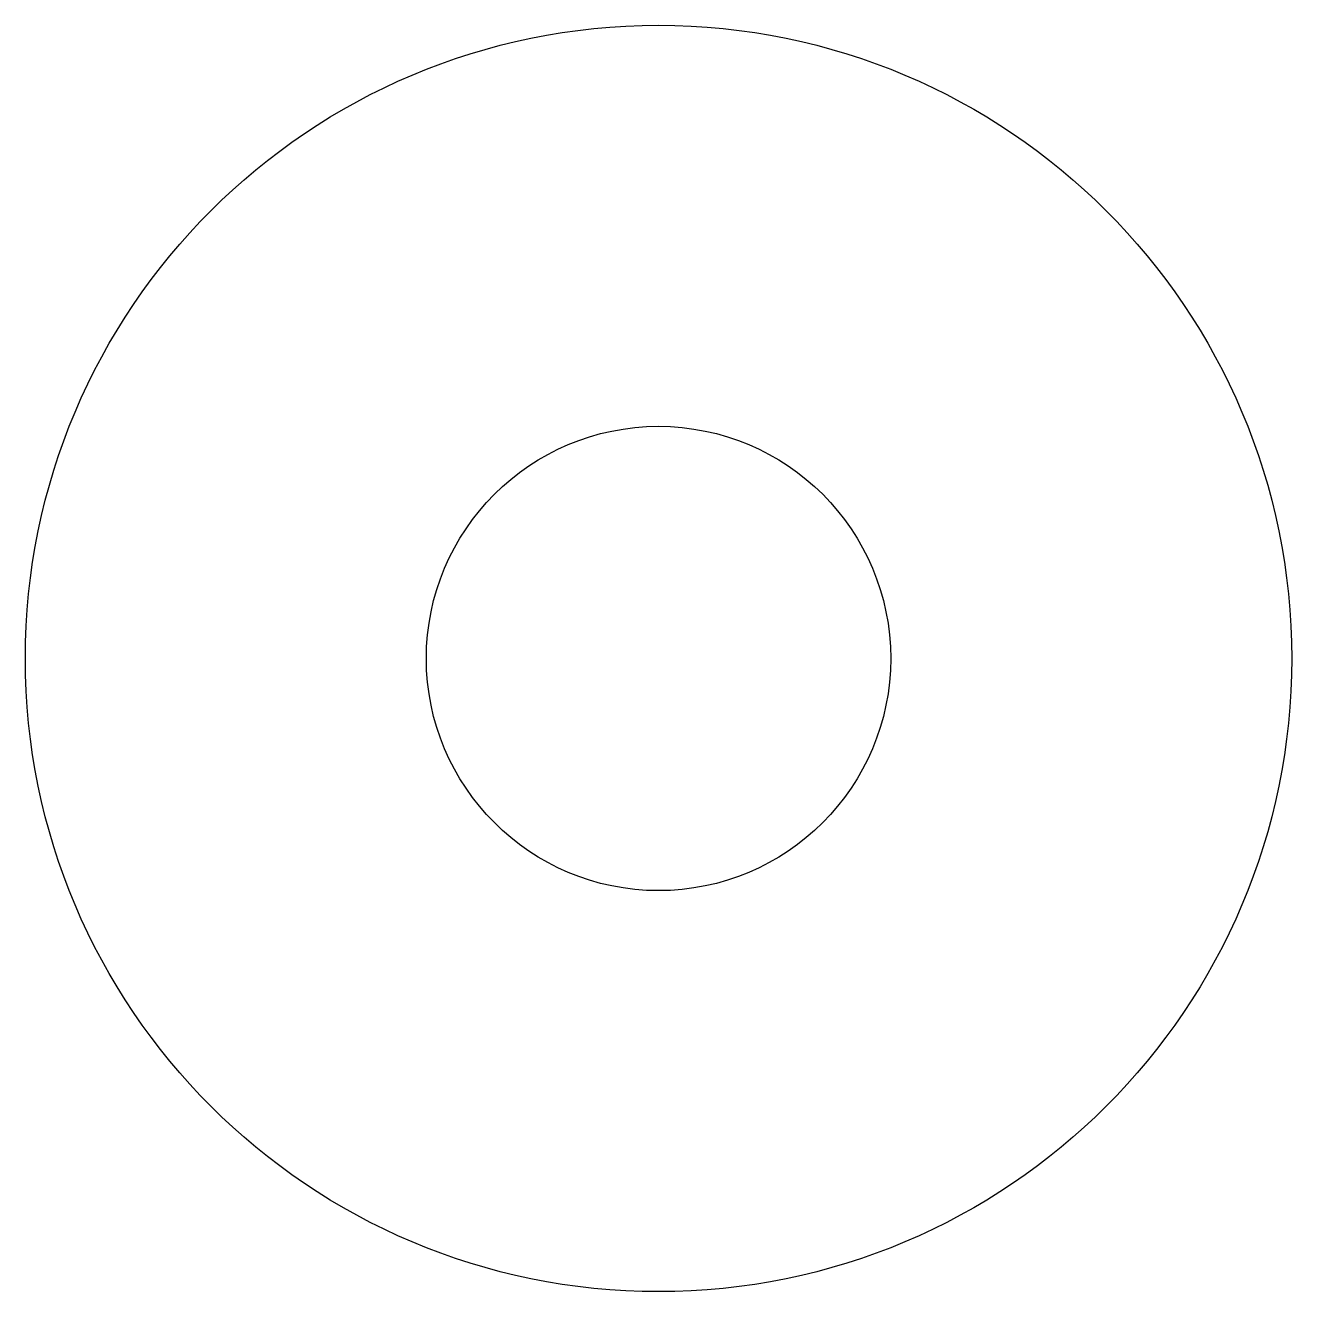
# Model space of a CAD drawing. Extents: x -502.7 to -472.7, y -44.7 to -14.7.
import ezdxf

# ---------------------------------------------------------------- set-up
doc = ezdxf.new("R2010")
doc.units = 0
doc.header["$LTSCALE"] = 1.5
doc.layers.add('OLC', color=1, linetype='CONTINUOUS')

msp = doc.modelspace()

# ---------------------------------------------------------------- linework, layer by layer
at = {"layer": 'OLC'}
for radius in [15, 5.5]:
    msp.add_circle((-487.652, -29.731), radius, dxfattribs=at)

doc.saveas('drawing.dxf')
